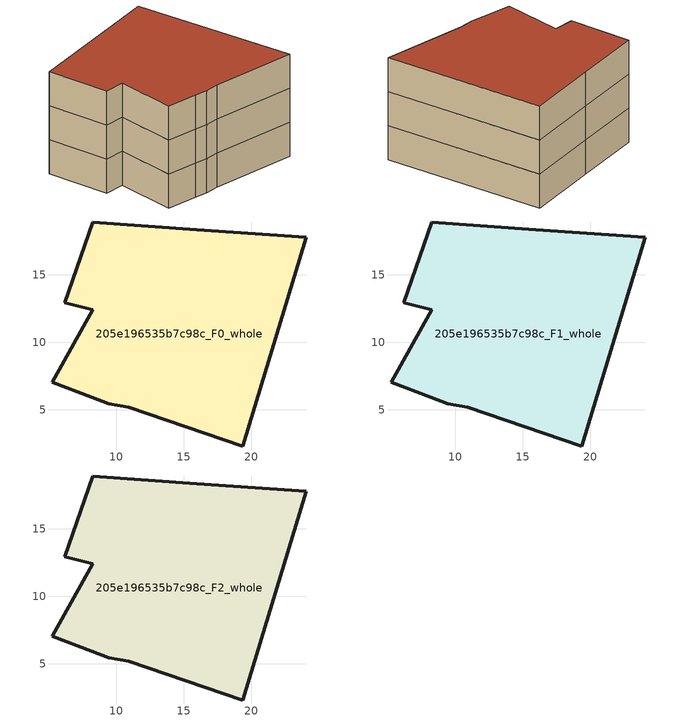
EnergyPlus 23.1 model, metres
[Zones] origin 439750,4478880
205e196535b7c98c_F0_whole
 floor ground (EU_floor_Construction): 24.09,17.78 19.38,2.31 10.92,5.19 9.44,5.46 8.19,5.94 5.25,7.04 8.25,12.44 6.18,12.95 8.25,18.93 15.96,18.37 z0
 wall outside (EU_wall_Construction): 24.09,17.78 15.96,18.37 8.25,18.93 6.18,12.95 8.25,12.44 5.25,7.04 8.19,5.94 9.44,5.46 10.92,5.19 19.38,2.31 24.09,17.78 z0:3
205e196535b7c98c_F1_whole
 floor to 205e196535b7c98c_F0_whole (EU_floor_Construction): 24.09,17.78 19.38,2.31 10.92,5.19 9.44,5.46 8.19,5.94 5.25,7.04 8.25,12.44 6.18,12.95 8.25,18.93 15.96,18.37 z3
 wall outside (EU_wall_Construction): 24.09,17.78 15.96,18.37 8.25,18.93 6.18,12.95 8.25,12.44 5.25,7.04 8.19,5.94 9.44,5.46 10.92,5.19 19.38,2.31 24.09,17.78 z3:6
205e196535b7c98c_F2_whole
 floor to 205e196535b7c98c_F1_whole (EU_floor_Construction): 24.09,17.78 19.38,2.31 10.92,5.19 9.44,5.46 8.19,5.94 5.25,7.04 8.25,12.44 6.18,12.95 8.25,18.93 15.96,18.37 z6
 wall outside (EU_wall_Construction): 24.09,17.78 15.96,18.37 8.25,18.93 6.18,12.95 8.25,12.44 5.25,7.04 8.19,5.94 9.44,5.46 10.92,5.19 19.38,2.31 24.09,17.78 z6:9
 roof outside (EU_roof_Construction): 19.38,2.31 24.09,17.78 15.96,18.37 8.25,18.93 6.18,12.95 8.25,12.44 5.25,7.04 8.19,5.94 9.44,5.46 10.92,5.19 z9
[Building]
EU S2 Campaign: North Axis=0; Terrain=City; Solar Distribution=FullExterior
[Site:Location]
Madrid: Latitude=40.5; Longitude=-3.5; Time Zone=1; Elevation=609
[SizingPeriod:WeatherFileDays]
AnnualSizingPeriod: Begin Month=1; Begin Day of Month=1; End Month=12; End Day of Month=31; Day of Week for Start Day=Monday; Use Weather File Daylight Saving Period=No; Use Weather File Rain and Snow Indicators=No
[MATERIAL]
EU_InternalMass_Material: Roughness=MediumRough; Thickness=0.1; Conductivity=1; Density=1800; Specific Heat=900; Thermal Absorptance=0.9; Solar Absorptance=0.7; Visible Absorptance=0.7
[MATERIAL:NOMASS] Roughness=MediumRough; Thermal Absorptance=0.9; Solar Absorptance=0.7; Visible Absorptance=0.7
Name | Thermal Resistance
EU_wall_NoMass | 0.609216
EU_roof_NoMass | 0.513268
EU_floor_NoMass | 0.568163
[CONSTRUCTION]
EU_wall_Construction: EU_wall_NoMass
EU_roof_Construction: EU_roof_NoMass
EU_floor_Construction: EU_floor_NoMass
EU_InternalMass_Construction: EU_InternalMass_Material
[ZONE] Type=1; Multiplier=1; Ceiling Height=autocalculate; Floor Area=autocalculate; Part of Total Floor Area=Yes
Name | Volume
205e196535b7c98c_F0_whole | 640.733
205e196535b7c98c_F1_whole; 205e196535b7c98c_F2_whole | 640.735
[INTERNALMASS] Construction=EU_InternalMass_Construction; Surface Area=213.578
Name | Zone or ZoneList
205e196535b7c98c_F0_whole_EU_InternalMass | 205e196535b7c98c_F0_whole
205e196535b7c98c_F1_whole_EU_InternalMass | 205e196535b7c98c_F1_whole
205e196535b7c98c_F2_whole_EU_InternalMass | 205e196535b7c98c_F2_whole
[OTHEREQUIPMENT] Fuel Type=Electricity; Design Level Calculation Method=Watts/Area; Power per Zone Floor Area=1; Fraction Latent=0; Fraction Radiant=0; Fraction Lost=0; Carbon Dioxide Generation Rate=0; EndUse Subcategory=EU_Step8_InternalGains
Name | Zone or ZoneList or Space or SpaceList | Schedule
EU_Step8_InternalGain_205e196535b7c98c_F0_whole_f000 | 205e196535b7c98c_F0_whole | EU_Step8_GainSchedule_205e196535b7c98c_F0_whole_f000
EU_Step8_InternalGain_205e196535b7c98c_F1_whole_f000 | 205e196535b7c98c_F1_whole | EU_Step8_GainSchedule_205e196535b7c98c_F1_whole_f000
EU_Step8_InternalGain_205e196535b7c98c_F2_whole_f000 | 205e196535b7c98c_F2_whole | EU_Step8_GainSchedule_205e196535b7c98c_F2_whole_f000
[ZONEVENTILATION:DESIGNFLOWRATE] Schedule=EU_AlwaysOn; Design Flow Rate Calculation Method=AirChanges/Hour; Air Changes per Hour=0.752966; Ventilation Type=Natural; Fan Pressure Rise=0; Fan Total Efficiency=1; Constant Term Coefficient=1; Temperature Term Coefficient=0; Velocity Term Coefficient=0; Velocity Squared Term Coefficient=0; Minimum Indoor Temperature=-100; Maximum Indoor Temperature=100; Delta Temperature=-100; Minimum Outdoor Temperature=-100; Maximum Outdoor Temperature=100; Maximum Wind Speed=40
Name | Zone or ZoneList or Space or SpaceList
EU_ConstantAir_205e196535b7c98c_F0_whole | 205e196535b7c98c_F0_whole
EU_ConstantAir_205e196535b7c98c_F1_whole | 205e196535b7c98c_F1_whole
EU_ConstantAir_205e196535b7c98c_F2_whole | 205e196535b7c98c_F2_whole
[HVACTEMPLATE:THERMOSTAT] Constant Heating Setpoint=20; Constant Cooling Setpoint=50
EU_HeatOnly_205e196535b7c98c_F0_whole; EU_HeatOnly_205e196535b7c98c_F1_whole; EU_HeatOnly_205e196535b7c98c_F2_whole
[HVACTEMPLATE:ZONE:IDEALLOADSAIRSYSTEM] System Availability Schedule=EU_AlwaysOn; Maximum Heating Supply Air Temperature=50; Minimum Cooling Supply Air Temperature=13; Maximum Heating Supply Air Humidity Ratio=0.0156; Minimum Cooling Supply Air Humidity Ratio=0.0077; Heating Limit=NoLimit; Cooling Limit=NoLimit; Heating Availability Schedule=EU_AlwaysOn; Cooling Availability Schedule=EU_CoolingOff; Dehumidification Control Type=ConstantSensibleHeatRatio; Cooling Sensible Heat Ratio=0.7; Dehumidification Setpoint=60; Humidification Control Type=None; Humidification Setpoint=30; Outdoor Air Method=None; Outdoor Air Flow Rate per Person=0.00944; Outdoor Air Flow Rate per Zone Floor Area=0; Outdoor Air Flow Rate per Zone=0; Demand Controlled Ventilation Type=None; Outdoor Air Economizer Type=NoEconomizer; Heat Recovery Type=None; Sensible Heat Recovery Effectiveness=0.7; Latent Heat Recovery Effectiveness=0.65
Name | Template Thermostat
205e196535b7c98c_F0_whole | EU_HeatOnly_205e196535b7c98c_F0_whole
205e196535b7c98c_F1_whole | EU_HeatOnly_205e196535b7c98c_F1_whole
205e196535b7c98c_F2_whole | EU_HeatOnly_205e196535b7c98c_F2_whole
[SIZING:ZONE] Zone Cooling Design Supply Air Temperature Input Method=SupplyAirTemperature; Zone Cooling Design Supply Air Temperature=13; Zone Heating Design Supply Air Temperature Input Method=SupplyAirTemperature; Zone Heating Design Supply Air Temperature=50; Zone Cooling Design Supply Air Humidity Ratio=0.008; Zone Heating Design Supply Air Humidity Ratio=0.008; Cooling Design Air Flow Method=DesignDay; Cooling Design Air Flow Rate=0; Cooling Minimum Air Flow per Zone Floor Area=0.000762; Cooling Minimum Air Flow=0; Cooling Minimum Air Flow Fraction=0.2; Heating Design Air Flow Method=DesignDay; Heating Design Air Flow Rate=0; Heating Maximum Air Flow per Zone Floor Area=0.002032; Heating Maximum Air Flow=0.141576; Heating Maximum Air Flow Fraction=0.3; Account for Dedicated Outdoor Air System=No; Dedicated Outdoor Air System Control Strategy=NeutralSupplyAir; Dedicated Outdoor Air Low Setpoint Temperature for Design=autosize; Dedicated Outdoor Air High Setpoint Temperature for Design=autosize; Zone Load Sizing Method=Sensible Load Only No Latent Load; Zone Latent Cooling Design Supply Air Humidity Ratio Input Method=HumidityRatioDifference; Zone Cooling Design Supply Air Humidity Ratio Difference=0.005; Zone Latent Heating Design Supply Air Humidity Ratio Input Method=HumidityRatioDifference; Zone Humidification Design Supply Air Humidity Ratio Difference=0.005
205e196535b7c98c_F0_whole; 205e196535b7c98c_F1_whole; 205e196535b7c98c_F2_whole
[SCHEDULE:CONSTANT]
Name | Hourly Value
EU_AlwaysOn | 1
EU_CoolingOff | 0
[SCHEDULE:FILE] Column Number=1; Rows to Skip at Top=0; Number of Hours of Data=8760; Column Separator=Comma; Interpolate to Timestep=No; Minutes per Item=60; Adjust Schedule for Daylight Savings=Yes
Name | File
EU_Step8_GainSchedule_205e196535b7c98c_F0_whole_f000 | C:\Users\o_iseri\Desktop\OpenUBEM\openubem\outputs\eu_evidence\EU-11\ES-MAD-BERRUGUETE\idfs\205e196535b7c98c\205e196535b7c98c_F0_whole_f000_gain.csv
EU_Step8_GainSchedule_205e196535b7c98c_F1_whole_f000 | C:\Users\o_iseri\Desktop\OpenUBEM\openubem\outputs\eu_evidence\EU-11\ES-MAD-BERRUGUETE\idfs\205e196535b7c98c\205e196535b7c98c_F1_whole_f000_gain.csv
EU_Step8_GainSchedule_205e196535b7c98c_F2_whole_f000 | C:\Users\o_iseri\Desktop\OpenUBEM\openubem\outputs\eu_evidence\EU-11\ES-MAD-BERRUGUETE\idfs\205e196535b7c98c\205e196535b7c98c_F2_whole_f000_gain.csv
